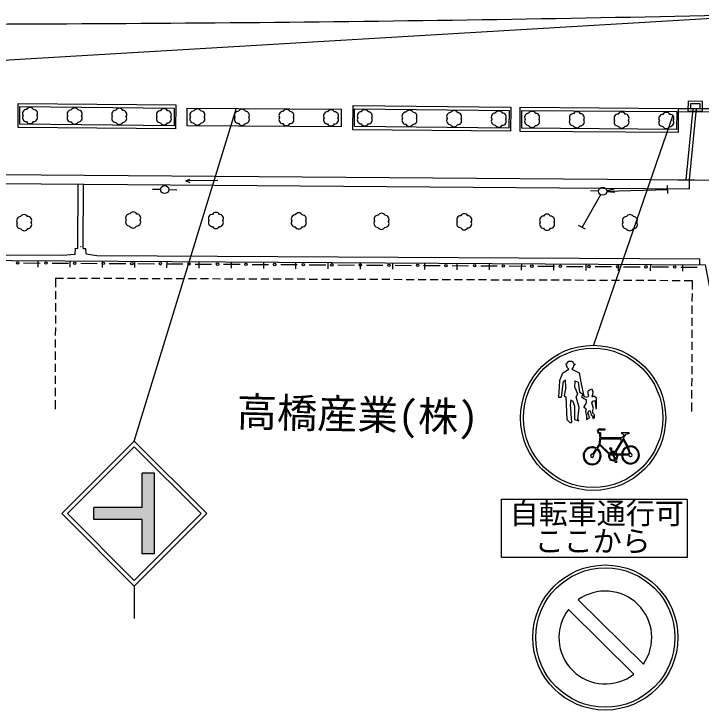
# Model space of a CAD drawing. Units: millimetres, scale not verified. Extents: x 40000 to 680000, y 20000 to 380000.
# Drawn here: x 390565 to 433188, y 234007 to 277183 of the extents above; entities that cross this region are included whole.
import ezdxf
from ezdxf.enums import TextEntityAlignment as Align

# ---------------------------------------------------------------- set-up
doc = ezdxf.new("R2010")
doc.units = ezdxf.units.MM
doc.header["$LTSCALE"] = 1000
doc.linetypes.add('DASHED', pattern=[7.5, 6, -1.5])
for name, color, linetype, lineweight in [('M-BGD', 7, 'Continuous', 25), ('M-BGD-EXST', 7, 'Continuous', 25), ('M-STR-STRC', 7, 'Continuous', 25)]:
    doc.layers.add(name, color=color, linetype=linetype, lineweight=lineweight)
doc.layers.add('M-BMK-HTXT', color=7, linetype='Continuous')
doc.styles.add('ＭＳ ゴシック', font='')
doc.styles.get('ＭＳ ゴシック').set_extended_font_data('MS Gothic')

msp = doc.modelspace()

# ---------------------------------------------------------------- hatches: boundary and pattern name
at = {"layer": 'M-STR-STRC'}
msp.add_hatch(color=256, dxfattribs=at).paths.add_polyline_path([(395530, 246569), (398530, 246569), (398530, 248694), (399280, 248694), (399280, 243694), (398530, 243694), (398530, 245819), (395530, 245819)])

# ---------------------------------------------------------------- linework, layer by layer
at = {"layer": 'M-BGD'}
for p, q in [((431776, 271322), (431764, 269822)), ((431776, 271322), (438383, 271288)), ((431774, 271122), (438414, 271087)), ((373108, 267347), (432767, 266888)), ((401219, 266829), (401469, 266931)), ((403219, 266845), (401219, 266829)), ((401219, 266829), (401470, 266731)), ((431742, 266896), (434322, 266876)), ((432450, 266890), (432445, 266330)), ((373207, 266787), (432445, 266330)), ((394853, 262641), (394882, 266620)), ((431086, 266541), (431099, 266041)), ((426959, 265971), (425805, 263948)), ((427332, 266194), (431093, 266291)), ((426022, 263824), (425588, 264071)), ((394853, 262641), (395032, 262637)), ((395043, 262298), (395032, 262637)), ((361555, 262406), (393583, 262218)), ((395043, 262298), (395707, 262205)), ((395707, 262205), (433116, 261985)), ((391165, 261739), (392187, 261733)), ((392041, 261884), (392039, 261484)), ((392937, 261728), (393959, 261721)), ((394041, 261871), (394039, 261471)), ((394709, 261717), (395731, 261710)), ((396041, 261858), (396039, 261458)), ((396481, 261706), (397504, 261699)), ((398041, 261846), (398039, 261446)), ((398254, 261694), (399276, 261688)), ((400026, 261683), (401048, 261677)), ((400041, 261833), (400039, 261433)), ((401798, 261672), (402820, 261666)), ((402041, 261820), (402039, 261420)), ((403570, 261661), (404593, 261654)), ((404041, 261808), (404039, 261408)), ((405343, 261650), (406365, 261643)), ((406041, 261795), (406039, 261395)), ((408041, 261783), (408039, 261383)), ((410041, 261770), (410038, 261370)), ((412041, 261757), (412038, 261357)), ((414041, 261745), (414038, 261345)), ((416041, 261732), (416038, 261332)), ((418041, 261720), (418038, 261320)), ((420041, 261707), (420038, 261307)), ((422041, 261694), (422038, 261294)), ((424041, 261682), (424038, 261282)), ((426041, 261669), (426038, 261269)), ((428041, 261657), (428038, 261257)), ((433114, 261625), (433116, 261985)), ((407115, 261639), (408137, 261632)), ((408887, 261627), (409909, 261621)), ((410659, 261616), (411681, 261610)), ((412431, 261605), (413454, 261599)), ((414204, 261594), (415226, 261587)), ((415976, 261583), (416998, 261576)), ((417748, 261571), (418770, 261565)), ((419520, 261560), (420543, 261554)), ((421293, 261549), (422315, 261543)), ((423065, 261538), (424087, 261532)), ((424837, 261527), (425859, 261520)), ((426609, 261516), (427632, 261509)), ((428381, 261504), (429404, 261498)), ((430041, 261644), (430038, 261244)), ((430154, 261493), (431176, 261487)), ((431926, 261482), (432948, 261476)), ((432041, 261631), (432038, 261231)), ((393145, 260800), (393143, 260236)), ((393145, 260800), (393637, 260798)), ((393887, 260797), (394387, 260796)), ((394637, 260795), (395137, 260793)), ((395387, 260792), (395887, 260790)), ((396137, 260789), (396637, 260787)), ((396887, 260786), (397387, 260785)), ((397637, 260784), (398137, 260782)), ((398387, 260781), (398887, 260779)), ((399137, 260778), (399637, 260776)), ((399887, 260775), (400387, 260774)), ((400637, 260773), (401137, 260771)), ((401387, 260770), (401887, 260768)), ((402137, 260767), (402637, 260765)), ((402887, 260764), (403387, 260763)), ((403637, 260762), (404137, 260760)), ((404387, 260759), (404887, 260757)), ((405137, 260756), (405637, 260754)), ((405887, 260753), (406387, 260751)), ((406637, 260751), (407137, 260749)), ((407387, 260748), (407887, 260746)), ((408137, 260745), (408637, 260743)), ((408887, 260742), (409387, 260740)), ((409637, 260740), (410137, 260738)), ((410387, 260737), (410887, 260735)), ((411137, 260734), (411637, 260732)), ((411887, 260731), (412387, 260729)), ((412637, 260728), (413137, 260727)), ((413387, 260726), (413887, 260724)), ((414137, 260723), (414637, 260721)), ((414887, 260720), (415387, 260718)), ((415637, 260717), (416137, 260716)), ((416387, 260715), (416887, 260713)), ((417137, 260712), (417637, 260710)), ((417887, 260709), (418387, 260707)), ((418637, 260706), (419137, 260705)), ((419387, 260704), (419887, 260702)), ((420137, 260701), (420637, 260699)), ((420887, 260698), (421387, 260696)), ((421637, 260695), (422137, 260693)), ((422387, 260693), (422886, 260691)), ((423136, 260690), (423636, 260688)), ((423886, 260687), (424386, 260685)), ((424636, 260684), (425136, 260682)), ((425386, 260682), (425886, 260680)), ((426136, 260679), (426636, 260677)), ((426886, 260676), (427386, 260674)), ((427636, 260673), (428136, 260671)), ((428386, 260670), (428886, 260669)), ((429136, 260668), (429636, 260666)), ((429886, 260665), (430386, 260663)), ((430636, 260662), (431136, 260660)), ((431386, 260659), (431886, 260658)), ((432136, 260657), (432628, 260655)), ((432628, 260655), (432626, 260091)), ((393142, 259986), (393141, 259486)), ((432625, 259841), (432623, 259341)), ((393140, 259236), (393138, 258736)), ((432622, 259091), (432620, 258591)), ((393137, 258486), (393135, 257986)), ((432619, 258341), (432617, 257841)), ((393134, 257736), (393132, 257236)), ((432616, 257591), (432615, 257091)), ((393131, 256986), (393130, 256486)), ((432614, 256841), (432612, 256341)), ((393129, 256236), (393127, 255736)), ((432611, 256091), (432609, 255591)), ((393126, 255486), (393124, 254986)), ((432608, 255341), (432606, 254841)), ((393123, 254736), (393121, 254236)), ((432605, 254591), (432604, 254091)), ((393120, 253986), (393118, 253486)), ((432603, 253841), (432601, 253341)), ((393118, 253236), (393115, 252673)), ((432600, 253091), (432598, 252527))]:
    msp.add_line(p, q, dxfattribs=at)
at = {"layer": 'M-BGD', "linetype": 'DASHED'}
for p, q in [((432675, 271315), (432249, 266896)), ((432876, 271309), (432450, 266890))]:
    msp.add_line(p, q, dxfattribs=at)
at = {"layer": 'M-BGD'}
for points in [[(390837, 271637), (400609, 271547), (400596, 270047), (390823, 270137)], [(432375, 271167), (433275, 271160), (433279, 271760), (432379, 271767)], [(432526, 271316), (433126, 271312), (433128, 271612), (432528, 271616)], [(390935, 271436), (400508, 271348), (400498, 270248), (390925, 270336)], [(401307, 270244), (401314, 271344), (410868, 271282), (410861, 270182)], [(411599, 271495), (421381, 271402), (421367, 269902), (411585, 269995)], [(411698, 271294), (421279, 271203), (421269, 270103), (411687, 270194)], [(421964, 269897), (421976, 271397), (431776, 271322), (431764, 269822)], [(422066, 270096), (422074, 271196), (431674, 271123), (431666, 270023)]]:
    msp.add_lwpolyline(points, close=True, dxfattribs=at)
for points in [[(393583, 262218), (394364, 262291), (394384, 262646), (394523, 262643), (394552, 266622)], [(356597, 241976), (355874, 250173), (358957, 261453), (360635, 262082), (433447, 261623), (434455, 256391), (460895, 256230), (462045, 251847)]]:
    msp.add_lwpolyline(points, dxfattribs=at)
for centre, radius in [((394719, 262756), 10), ((390790, 261741), 75), ((392562, 261730), 75), ((394334, 261719), 75), ((396106, 261708), 75), ((397879, 261697), 75), ((399651, 261686), 75), ((401423, 261674), 75), ((403195, 261663), 75), ((404968, 261652), 75), ((406740, 261641), 75), ((408512, 261630), 75), ((410284, 261619), 75), ((412056, 261607), 75), ((413829, 261596), 75), ((415601, 261585), 75), ((417373, 261574), 75), ((419145, 261563), 75), ((420918, 261551), 75), ((422690, 261540), 75), ((424462, 261529), 75), ((426234, 261518), 75), ((428007, 261507), 75), ((429779, 261496), 75), ((431551, 261484), 75)]:
    msp.add_circle(centre, radius, dxfattribs=at)
at = {"layer": 'M-BGD-EXST'}
for p, q in [((399668, 266288), (399168, 266284)), ((400168, 266284), (400668, 266272)), ((426832, 266193), (426333, 266202)), ((427328, 266236), (427818, 266333)), ((427332, 266170), (427830, 266133))]:
    msp.add_line(p, q, dxfattribs=at)
for centre in [(399918, 266290), (427082, 266188)]:
    msp.add_circle(centre, 250, dxfattribs=at)
for centre, start, end in [((391348, 271007), 89.475, 209.475), ((391566, 271130), 29.475, 149.475), ((391781, 271003), 329.475, 89.475), ((394117, 270981), 89.475, 209.475), ((394334, 271104), 29.475, 149.475), ((394550, 270977), 329.475, 89.475), ((396885, 270956), 89.475, 209.475), ((397103, 271079), 29.475, 149.475), ((397318, 270952), 329.475, 89.475), ((399653, 270931), 89.475, 209.475), ((399871, 271054), 29.475, 149.475), ((400086, 270927), 329.475, 89.475), ((401726, 270916), 89.6328, 209.6328), ((401944, 271040), 29.6328, 149.6328), ((402159, 270913), 329.6328, 89.6328), ((404490, 270898), 89.6328, 209.6328), ((404707, 271022), 29.6328, 149.6328), ((407471, 271004), 29.6328, 149.6328), ((410235, 270986), 29.6328, 149.6328), ((412330, 270988), 29.4571, 149.4571), ((415100, 270961), 29.4571, 149.4571), ((417871, 270935), 29.4571, 149.4571), ((420641, 270909), 29.4571, 149.4571), ((391346, 270757), 149.475, 269.475), ((391779, 270753), 269.475, 29.475), ((394114, 270731), 149.475, 269.475), ((394547, 270728), 269.475, 29.475), ((396883, 270706), 149.475, 269.475), ((397316, 270702), 269.475, 29.475), ((399651, 270681), 149.475, 269.475), ((400084, 270677), 269.475, 29.475), ((401725, 270666), 149.6328, 269.6328), ((402158, 270663), 269.6328, 29.6328), ((404489, 270648), 149.6328, 269.6328), ((404922, 270645), 269.6328, 29.6328), ((404923, 270895), 329.6328, 89.6328), ((407252, 270631), 149.6328, 269.6328), ((407254, 270881), 89.6328, 209.6328), ((407685, 270628), 269.6328, 29.6328), ((407687, 270878), 329.6328, 89.6328), ((410016, 270613), 149.6328, 269.6328), ((410017, 270863), 89.6328, 209.6328), ((410449, 270610), 269.6328, 29.6328), ((410450, 270860), 329.6328, 89.6328), ((412110, 270615), 149.4571, 269.4571), ((412112, 270865), 89.4571, 209.4571), ((412543, 270611), 269.4571, 29.4571), ((412545, 270861), 329.4571, 89.4571), ((414880, 270588), 149.4571, 269.4571), ((414883, 270838), 89.4571, 209.4571), ((415316, 270834), 329.4571, 89.4571), ((417653, 270812), 89.4571, 209.4571), ((418086, 270808), 329.4571, 89.4571), ((420423, 270786), 89.4571, 209.4571), ((420856, 270782), 329.4571, 89.4571), ((422492, 270768), 89.5628, 209.5628), ((422709, 270891), 29.5628, 149.5628), ((422925, 270764), 329.5628, 89.5628), ((425267, 270747), 89.5628, 209.5628), ((425484, 270870), 29.5628, 149.5628), ((425700, 270743), 329.5628, 89.5628), ((428042, 270725), 89.5628, 209.5628), ((428259, 270849), 29.5628, 149.5628), ((428475, 270722), 329.5628, 89.5628), ((430817, 270704), 89.5628, 209.5628), ((431034, 270828), 29.5628, 149.5628), ((431250, 270701), 329.5628, 89.5628), ((391562, 270630), 209.475, 329.475), ((394330, 270604), 209.475, 329.475), ((397098, 270579), 209.475, 329.475), ((399866, 270554), 209.475, 329.475), ((401941, 270540), 209.6328, 329.6328), ((404704, 270522), 209.6328, 329.6328), ((407468, 270504), 209.6328, 329.6328), ((410231, 270486), 209.6328, 329.6328), ((412325, 270488), 209.4571, 329.4571), ((415096, 270461), 209.4571, 329.4571), ((415313, 270584), 269.4571, 29.4571), ((417651, 270562), 149.4571, 269.4571), ((417866, 270435), 209.4571, 329.4571), ((418084, 270558), 269.4571, 29.4571), ((420421, 270536), 149.4571, 269.4571), ((420636, 270409), 209.4571, 329.4571), ((420854, 270532), 269.4571, 29.4571), ((422490, 270518), 149.5628, 269.5628), ((422923, 270514), 269.5628, 29.5628), ((425265, 270497), 149.5628, 269.5628), ((425698, 270493), 269.5628, 29.5628), ((428040, 270475), 149.5628, 269.5628), ((428473, 270472), 269.5628, 29.5628), ((430815, 270454), 149.5628, 269.5628), ((431248, 270451), 269.5628, 29.5628), ((422706, 270391), 209.5628, 329.5628), ((425481, 270370), 209.5628, 329.5628), ((428256, 270349), 209.5628, 329.5628), ((431031, 270328), 209.5628, 329.5628), ((391197, 264490), 31.1722, 151.1722), ((397746, 264526), 89.6989, 209.6989), ((397963, 264650), 29.6989, 149.6989), ((398179, 264524), 329.6989, 89.6989), ((402880, 264499), 89.6989, 209.6989), ((403098, 264623), 29.6989, 149.6989), ((403313, 264497), 329.6989, 89.6989), ((408015, 264472), 89.6989, 209.6989), ((408232, 264596), 29.6989, 149.6989), ((408448, 264470), 329.6989, 89.6989), ((413150, 264445), 89.6989, 209.6989), ((413367, 264569), 29.6989, 149.6989), ((413583, 264443), 329.6989, 89.6989), ((418501, 264542), 29.6989, 149.6989), ((423636, 264515), 29.6989, 149.6989), ((428771, 264488), 29.6989, 149.6989), ((390983, 264360), 91.1722, 211.1722), ((391416, 264369), 331.1722, 91.1722), ((391421, 264119), 271.1722, 31.1722), ((397744, 264276), 149.6989, 269.6989), ((398177, 264274), 269.6989, 29.6989), ((402879, 264249), 149.6989, 269.6989), ((403312, 264247), 269.6989, 29.6989), ((408014, 264222), 149.6989, 269.6989), ((408447, 264220), 269.6989, 29.6989), ((413148, 264195), 149.6989, 269.6989), ((413581, 264193), 269.6989, 29.6989), ((418283, 264168), 149.6989, 269.6989), ((418284, 264418), 89.6989, 209.6989), ((418716, 264166), 269.6989, 29.6989), ((418717, 264416), 329.6989, 89.6989), ((423418, 264141), 149.6989, 269.6989), ((423419, 264391), 89.6989, 209.6989), ((423851, 264139), 269.6989, 29.6989), ((423852, 264389), 329.6989, 89.6989), ((428552, 264114), 149.6989, 269.6989), ((428554, 264364), 89.6989, 209.6989), ((428987, 264362), 329.6989, 89.6989), ((390988, 264111), 151.1722, 271.1722), ((391207, 263990), 211.1722, 331.1722), ((397960, 264150), 209.6989, 329.6989), ((403095, 264123), 209.6989, 329.6989), ((408230, 264096), 209.6989, 329.6989), ((413364, 264069), 209.6989, 329.6989), ((418499, 264042), 209.6989, 329.6989), ((423633, 264015), 209.6989, 329.6989), ((428768, 263988), 209.6989, 329.6989), ((428985, 264112), 269.6989, 29.6989)]:
    msp.add_arc(centre, 250, start, end, dxfattribs=at)
at = {"layer": 'M-STR-STRC'}
for p, q in [((373089, 273308), (438354, 277183)), ((398031, 250694), (404368, 271360)), ((431444, 270894), (426513, 256631)), ((424976, 255645), (425168, 255645)), ((424796, 255482), (424796, 255428)), ((424796, 255482), (424850, 255482)), ((424796, 255428), (424839, 255428)), ((425294, 255482), (425360, 255482)), ((425305, 255428), (425360, 255428)), ((425360, 255482), (425360, 255428)), ((424414, 254412), (424609, 254918)), ((424609, 254918), (424976, 255152)), ((425176, 255157), (425628, 254932)), ((425628, 254932), (425735, 254342)), ((424414, 254412), (424344, 253405)), ((424635, 254382), (424500, 253405)), ((424769, 254462), (424635, 254382)), ((424796, 254060), (424769, 254462)), ((425360, 254006), (425386, 254436)), ((425386, 254436), (425574, 254342)), ((425574, 254342), (425655, 253752)), ((425735, 254342), (425896, 253564)), ((424796, 254060), (424689, 253497)), ((425360, 254006), (425520, 253631)), ((426194, 253816), (426301, 253887)), ((426301, 253887), (426409, 253923)), ((426409, 253923), (426480, 253744)), ((424689, 253497), (424796, 253443)), ((425520, 253631), (425440, 253443)), ((425655, 253752), (425896, 253564)), ((425801, 253423), (425836, 253530)), ((425836, 253530), (425872, 253566)), ((425872, 253566), (425944, 253458)), ((425944, 253458), (426087, 253423)), ((426087, 253423), (426194, 253458)), ((426194, 253601), (426194, 253816)), ((426230, 253494), (426194, 253601)), ((426194, 253458), (426230, 253494)), ((426444, 253566), (426409, 253458)), ((426409, 253458), (426480, 253458)), ((426480, 253744), (426444, 253566)), ((426587, 253458), (426480, 253458)), ((426695, 253351), (426587, 253458)), ((424344, 253405), (424500, 253405)), ((424796, 253443), (424868, 252027)), ((425118, 253255), (425064, 252934)), ((425118, 253255), (425225, 253175)), ((425225, 253175), (425333, 252853)), ((425628, 252773), (425440, 253443)), ((425908, 253315), (425801, 253423)), ((426087, 253244), (425908, 253315)), ((425944, 252815), (426051, 253029)), ((426051, 253029), (426087, 253101)), ((426087, 253101), (426087, 253244)), ((426409, 253065), (426480, 253172)), ((426516, 252707), (426409, 253065)), ((426480, 253172), (426587, 253208)), ((426587, 253208), (426623, 253136)), ((426623, 253136), (426659, 252707)), ((426695, 252707), (426695, 253351)), ((425064, 252934), (425145, 251834)), ((425333, 252853), (425333, 252022)), ((425547, 252048), (425628, 252773)), ((425944, 252779), (425944, 252815)), ((426051, 252672), (425944, 252779)), ((426051, 252672), (426015, 252528)), ((426480, 252636), (426516, 252707)), ((426480, 252421), (426480, 252636)), ((426659, 252707), (426695, 252707)), ((426015, 252528), (426087, 252242)), ((426087, 252242), (426087, 252028)), ((426158, 252421), (426230, 252564)), ((426230, 252314), (426158, 252421)), ((426230, 252564), (426301, 252564)), ((426265, 252135), (426230, 252314)), ((426301, 252564), (426373, 252314)), ((426373, 252314), (426480, 252242)), ((426587, 252314), (426480, 252421)), ((426480, 252242), (426480, 252099)), ((426587, 252135), (426587, 252314)), ((424868, 252027), (425038, 251834)), ((425038, 251834), (425145, 251834)), ((425333, 252022), (425601, 251941)), ((425601, 251941), (425547, 252048)), ((426087, 252028), (426265, 252135)), ((426480, 252099), (426587, 252135)), ((426894, 251449), (427218, 251449)), ((426894, 251395), (427218, 251395)), ((427218, 251449), (427218, 251395)), ((426913, 250974), (426841, 250438)), ((426909, 251217), (426967, 251195)), ((426913, 250974), (426913, 251163)), ((426967, 250903), (426967, 251195)), ((426967, 250903), (428290, 250903)), ((428253, 251231), (428703, 251231)), ((428253, 251231), (428253, 251167)), ((428424, 251081), (428253, 251167)), ((428424, 251081), (428290, 250903)), ((428506, 251100), (428356, 250901)), ((428356, 250901), (428659, 250338)), ((428703, 251145), (428506, 251100)), ((428703, 251231), (428703, 251145)), ((393531, 246194), (398031, 250694)), ((402531, 246194), (398031, 250694)), ((426717, 250251), (426841, 250438)), ((426761, 250221), (426899, 250427)), ((426899, 250427), (427473, 249878)), ((426948, 250831), (426904, 250497)), ((426904, 250497), (427501, 249926)), ((426948, 250831), (428236, 250831)), ((427865, 250016), (428236, 250634)), ((427910, 249987), (428343, 250708)), ((428236, 250634), (428236, 250831)), ((428343, 250811), (428611, 250313)), ((428343, 250708), (428343, 250811)), ((393884, 246194), (398031, 250341)), ((402177, 246194), (398031, 250341)), ((426464, 249872), (426687, 250206)), ((426508, 249841), (426731, 250176)), ((427512, 250262), (427512, 250208)), ((427512, 250262), (427640, 250262)), ((427512, 250208), (427548, 250208)), ((427548, 250208), (427624, 250024)), ((427606, 250208), (427640, 250208)), ((427606, 250208), (427676, 250041)), ((427640, 250262), (427640, 250208)), ((427697, 249990), (427741, 249884)), ((428611, 250313), (428754, 249884)), ((428663, 250330), (428796, 249930)), ((427512, 249830), (427705, 249830)), ((427537, 249884), (427683, 249884)), ((427645, 249975), (427683, 249884)), ((427705, 249830), (427825, 249542)), ((427741, 249884), (427785, 249884)), ((427764, 249830), (427958, 249830)), ((427764, 249830), (427873, 249569)), ((427785, 249884), (427837, 249969)), ((427848, 249884), (427882, 249941)), ((427933, 249884), (427848, 249884)), ((428256, 249884), (427995, 249884)), ((428014, 249830), (428253, 249830)), ((428307, 249830), (428707, 249830)), ((428754, 249884), (428310, 249884)), ((427830, 249444), (427830, 249390)), ((427830, 249444), (427866, 249444)), ((427830, 249390), (427959, 249390)), ((427846, 249492), (427866, 249444)), ((427894, 249518), (427925, 249444)), ((427925, 249444), (427959, 249444)), ((427959, 249444), (427959, 249390)), ((399280, 248694), (398530, 248694)), ((398530, 246569), (398530, 248694)), ((399280, 243694), (399280, 248694)), ((420804, 243478), (420804, 247090)), ((420804, 247090), (432321, 247090)), ((432321, 247090), (432321, 243478)), ((395530, 245819), (395530, 246569)), ((398530, 246569), (395530, 246569)), ((393531, 246194), (398031, 241694)), ((393884, 246194), (398031, 242047)), ((398031, 242047), (402177, 246194)), ((398031, 241694), (402531, 246194)), ((398530, 245819), (395530, 245819)), ((398530, 243694), (398530, 245819)), ((399280, 243694), (398530, 243694)), ((432321, 243478), (420804, 243478)), ((398031, 241694), (398031, 239694)), ((425562, 240842), (429608, 236856)), ((424955, 240249), (429024, 236240))]:
    msp.add_line(p, q, dxfattribs=at)
for centre, radius in [((426494, 252131), 4500), ((426494, 252131), 4320), ((427249, 238507), 4500), ((427249, 238507), 4320)]:
    msp.add_circle(centre, radius, dxfattribs=at)
for centre, radius, start, end in [((381573, 2781794), 2505250, 269.86011, 271.20648), ((425126, 255398), 288, 121.2781, 163.1248), ((425018, 255398), 288, 16.8752, 58.7219), ((425126, 255398), 288, 174.0918, 238.6204), ((425018, 255398), 288, 303.3135, 5.9082), ((426894, 251305), 143, 90, 277.6281), ((426894, 251305), 89.2, 90, 279.5882), ((426430, 249776), 555, 58.8725, 52.9655), ((426430, 249776), 501, 59.1492, 52.9655), ((427735, 249758), 288, 112.6199, 144.4375), ((427735, 249758), 288, 25.8083, 101.8251), ((427735, 249758), 234, 64.2924, 99.296), ((428808, 249830), 555, 180, 174.4123), ((428808, 249830), 501, 180, 173.8073), ((426430, 249776), 101, 70.5003, 39.5286), ((427735, 249758), 288, 155.4991, 292.6199), ((427735, 249758), 234, 162.2275, 292.6199), ((427735, 249758), 234, 112.6199, 146.6109), ((427735, 249758), 234, 305.9437, 17.7725), ((427735, 249758), 234, 32.3909, 51.0552), ((427735, 249758), 288, 303.4147, 14.3633), ((428808, 249830), 101, 180, 96.9274), ((427249, 238507), 2880, 325.0148, 125.8468), ((427249, 238507), 2880, 142.7921, 308.0695)]:
    msp.add_arc(centre, radius, start, end, dxfattribs=at)

# ---------------------------------------------------------------- texts
at = {"layer": 'M-BMK-HTXT', "style": 'ＭＳ ゴシック'}
msp.add_text('高橋産業(株)', height=1833, rotation=358.627, dxfattribs=at).set_placement((411903, 253262), align=Align.TOP_CENTER)
at = {"layer": 'M-STR-STRC', "style": 'ＭＳ ゴシック'}
for s, p in [('自転車通行可', (426717, 245152)), ('ここから', (426465, 243428))]:
    msp.add_text(s, height=1320, dxfattribs=at).set_placement(p, align=Align.BOTTOM_CENTER)

doc.saveas('drawing.dxf')
